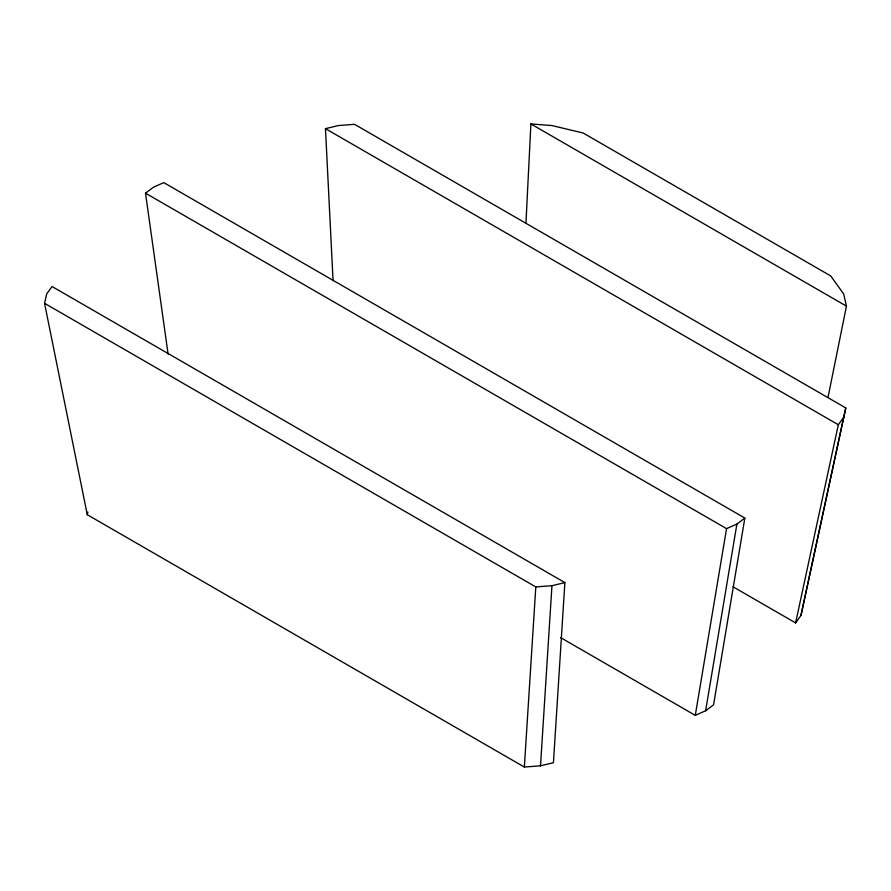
<?xml version="1.0" encoding="UTF-8"?>
<svg xmlns="http://www.w3.org/2000/svg" width="891" height="891" viewBox="0 0 891 891"><rect width="100%" height="100%" fill="white"/><g stroke="black" fill="none" stroke-linecap="round" stroke-linejoin="round"><path stroke-width="1.34" d="M525.935 223.474L530.902 123.949L551.952 125.553L583.171 133.015L830.746 275.954L843.677 293.974L846.45 306.136L827.984 397.509M524.354 767.051L535.803 586.924L44.55 303.308L46.677 293.974L52.034 286.512L564.883 582.603L553.434 762.729L540.514 765.815L524.354 767.051L87.262 514.697L44.55 303.308M540.514 765.815L551.952 585.699L564.883 582.603M560.55 637.577L695.281 715.362L726.555 528.63L736.902 524.053L744.843 518.072L163.799 182.622L153.452 187.199L145.511 193.169L168.098 354.117M695.281 715.362L705.627 710.784L736.902 524.053M744.843 518.072L713.568 704.803L705.627 710.784M733.003 586.768L795.607 622.909L838.32 424.74L843.677 417.278L845.804 407.944L354.551 124.328L338.402 125.553L325.471 128.649L333.056 280.687M795.607 622.909L800.964 615.447L843.677 417.278M845.804 407.944L800.964 615.447M87.262 514.697L87.875 512.035M535.803 586.924L551.952 585.699M530.902 123.949L846.45 306.136M325.471 128.649L838.32 424.74M145.511 193.169L726.555 528.63"/></g></svg>
